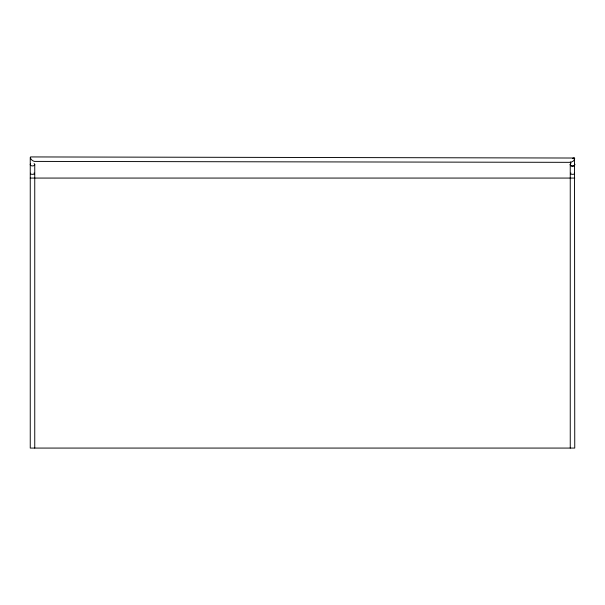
<?xml version="1.0" encoding="UTF-8"?>
<svg xmlns="http://www.w3.org/2000/svg" width="605" height="605" viewBox="0 0 605 605"><rect width="100%" height="100%" fill="white"/><g stroke="black" fill="none" stroke-linecap="round" stroke-linejoin="round"><path stroke-width="0.91" d="M574.742 158.729L573.502 160.953L570.817 162.337L34.447 161.406C32.632 161.104 29.826 158.775 30.552 156.929L574.516 158.026L574.75 448.071L30.25 448.071L30.25 157.368M30.552 173.196C29.433 175.011 36.368 174.542 34.092 173.038M572.64 158.336L574.183 157.875M570.908 173.038C568.632 174.542 575.567 175.011 574.447 173.196M30.25 178.067L574.75 178.067M570.817 162.337L570.296 161.898M570.25 164.568L570.25 448.071M34.75 164.568L34.75 448.071M574.447 163.894A2.254 1.354 0 0 1 573.79 165.672A2.254 1.354 0 0 1 570.78 165.437A2.254 1.354 0 0 1 570.908 163.615M34.092 163.615A2.254 1.354 0 0 1 34.22 165.437A2.254 1.354 0 0 1 31.21 165.672A2.254 1.354 0 0 1 30.552 163.894M574.516 163.819A2.246 1.686 0 0 1 573.835 165.929A2.246 1.686 0 0 1 570.954 165.793A2.246 1.686 0 0 1 570.628 163.637"/></g></svg>
